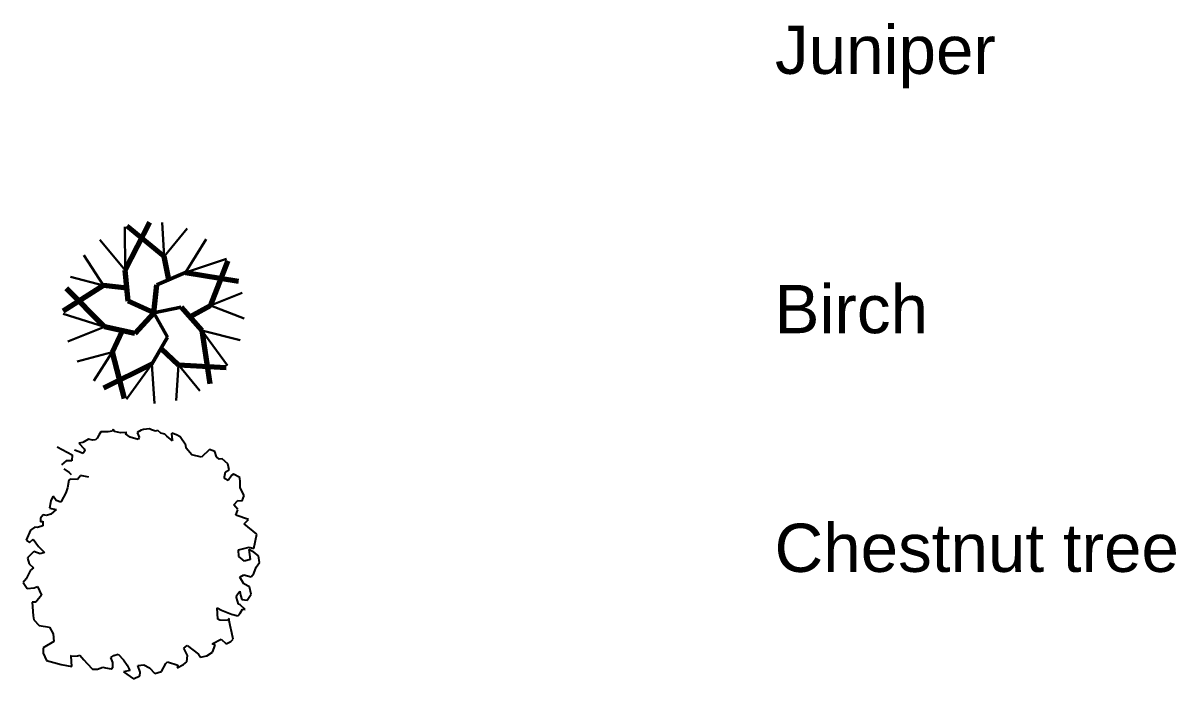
# Model space of a CAD drawing. Header units: millimetres. Extents: x 5637 to 6048, y 3385 to 3927.
# Drawn here: x 5948.91 to 5979.98, y 3842.73 to 3860.4 of the extents above; entities that cross this region are included whole.
import ezdxf
from ezdxf.enums import TextEntityAlignment as Align

# ---------------------------------------------------------------- set-up
doc = ezdxf.new("R2010")
doc.units = ezdxf.units.MM
doc.layers.add('legend', color=7, linetype='Continuous', lineweight=13)
doc.layers.add('trees new', color=7, linetype='Continuous', lineweight=20)
doc.layers.add('plants1', color=7, linetype='Continuous', true_color=0x89ee5d)
doc.styles.get("Standard").update_dxf_attribs({"font": 'arial.ttf'})

# ---------------------------------------------------------------- blocks, each defined once
blk = doc.blocks.new('653')
at = {"layer": 'trees new', "color": 94, "lineweight": 70, "true_color": 0x0cac0c}
for p, q in [((2858.471, 5036.834), (2859.027, 5037.911)), ((2859.348, 5037.145), (2858.517, 5037.824)), ((2859.449, 5036.621), (2859.348, 5037.145)), ((2860.39, 5036.045), (2860.778, 5037.045)), ((2858.538, 5036.138), (2858.471, 5036.834)), ((2859.822, 5036.783), (2861.019, 5036.587)), ((2857.98, 5036.495), (2857.077, 5035.914)), ((2858.005, 5035.564), (2857.152, 5036.426)), ((2858.51, 5036.429), (2857.98, 5036.495)), ((2859.112, 5035.878), (2859.181, 5036.505)), ((2859.112, 5035.878), (2858.538, 5036.138)), ((2859.112, 5035.878), (2858.688, 5035.413)), ((2859.729, 5036.006), (2860.192, 5035.482)), ((2859.922, 5035.787), (2860.39, 5036.045)), ((2858.688, 5035.413), (2858.005, 5035.564)), ((2858.402, 5035.476), (2858.176, 5034.993)), ((2860.192, 5035.482), (2860.375, 5034.284)), ((2859.275, 5035.079), (2859.665, 5034.714)), ((2858.176, 5034.993), (2858.449, 5033.955)), ((2859.068, 5034.729), (2857.985, 5034.184)), ((2859.665, 5034.714), (2860.737, 5034.654))]:
    blk.add_line(p, q, dxfattribs=at)
at = {"layer": 'trees new', "color": 94, "lineweight": 30, "true_color": 0x0cac0c}
for p, q in [((2859.348, 5037.145), (2859.301, 5037.904)), ((2858.471, 5036.834), (2858.463, 5037.807)), ((2859.348, 5037.145), (2859.861, 5037.77)), ((2858.471, 5036.834), (2857.901, 5037.514)), ((2859.822, 5036.783), (2860.293, 5037.535)), ((2857.98, 5036.495), (2857.544, 5037.175)), ((2859.822, 5036.783), (2860.746, 5037.091)), ((2857.98, 5036.495), (2857.244, 5036.685)), ((2860.39, 5036.045), (2861.097, 5036.324)), ((2858.005, 5035.564), (2857.077, 5035.858)), ((2860.39, 5036.045), (2861.142, 5035.751)), ((2858.005, 5035.564), (2857.182, 5035.232)), ((2860.192, 5035.482), (2860.77, 5034.699)), ((2860.192, 5035.482), (2861.052, 5035.267)), ((2858.176, 5034.993), (2857.394, 5034.788)), ((2858.176, 5034.993), (2857.768, 5034.351)), ((2859.068, 5034.729), (2858.503, 5033.937)), ((2859.068, 5034.729), (2859.13, 5033.844)), ((2859.665, 5034.714), (2859.618, 5033.908)), ((2859.665, 5034.714), (2860.149, 5034.128))]:
    blk.add_line(p, q, dxfattribs=at)
at = {"layer": 'trees new', "color": 94, "lineweight": 50, "true_color": 0x0cac0c}
for p, q in [((2859.181, 5036.505), (2859.822, 5036.783)), ((2859.112, 5035.878), (2859.729, 5036.006)), ((2859.112, 5035.878), (2859.424, 5035.331)), ((2859.424, 5035.331), (2859.068, 5034.729))]:
    blk.add_line(p, q, dxfattribs=at)
at = {"layer": 'trees new', "color": 94, "lineweight": 30, "true_color": 0x0cac0c}
blk.add_point((2859.112, 5035.878), dxfattribs=at)

msp = doc.modelspace()

# ---------------------------------------------------------------- linework, layer by layer
at = {"layer": 'plants1', "color": 3, "linetype": 'Continuous'}
for p, q in [((5951.336, 3849.462), (5951.305, 3849.403)), ((5951.374, 3849.392), (5951.336, 3849.462)), ((5952.093, 3849.435), (5951.983, 3849.369)), ((5952.152, 3849.454), (5952.093, 3849.435)), ((5952.31, 3849.47), (5952.152, 3849.454)), ((5952.329, 3849.46), (5952.31, 3849.47)), ((5952.368, 3849.439), (5952.329, 3849.46)), ((5952.476, 3849.407), (5952.368, 3849.439)), ((5952.535, 3849.426), (5952.476, 3849.407)), ((5952.622, 3849.355), (5952.535, 3849.426)), ((5950.671, 3849.191), (5950.521, 3849.096)), ((5950.778, 3849.159), (5950.671, 3849.191)), ((5950.857, 3849.167), (5950.778, 3849.159)), ((5950.907, 3849.215), (5950.857, 3849.167)), ((5950.948, 3849.293), (5950.907, 3849.215)), ((5951, 3849.39), (5950.948, 3849.293)), ((5951.147, 3849.387), (5951, 3849.39)), ((5951.196, 3849.386), (5951.147, 3849.387)), ((5951.305, 3849.403), (5951.196, 3849.386)), ((5951.53, 3849.359), (5951.374, 3849.392)), ((5951.707, 3849.365), (5951.53, 3849.359)), ((5951.668, 3849.336), (5951.707, 3849.365)), ((5951.793, 3849.245), (5951.668, 3849.336)), ((5952.008, 3849.181), (5951.793, 3849.245)), ((5951.983, 3849.369), (5952.039, 3849.24)), ((5952.039, 3849.24), (5952.008, 3849.181)), ((5952.73, 3849.323), (5952.622, 3849.355)), ((5952.778, 3849.273), (5952.73, 3849.323)), ((5952.932, 3849.141), (5952.778, 3849.273)), ((5952.917, 3849.348), (5952.907, 3849.329)), ((5952.907, 3849.329), (5952.923, 3849.171)), ((5953.044, 3849.306), (5952.917, 3849.348)), ((5952.923, 3849.171), (5952.932, 3849.141)), ((5953.141, 3849.255), (5953.044, 3849.306)), ((5953.294, 3849.025), (5953.141, 3849.255)), ((5949.821, 3848.986), (5950.23, 3848.77)), ((5950.417, 3848.852), (5950.29, 3848.894)), ((5950.521, 3849.096), (5950.413, 3849.079)), ((5950.413, 3849.079), (5950.557, 3848.928)), ((5950.515, 3848.801), (5950.417, 3848.852)), ((5950.575, 3848.868), (5950.515, 3848.801)), ((5950.557, 3848.928), (5950.575, 3848.868)), ((5953.302, 3848.946), (5953.294, 3849.025)), ((5953.455, 3848.766), (5953.302, 3848.946)), ((5953.931, 3848.913), (5953.719, 3848.701)), ((5954.077, 3848.861), (5953.931, 3848.913)), ((5954.123, 3848.712), (5954.077, 3848.861)), ((5950.069, 3848.606), (5949.939, 3848.501)), ((5950.216, 3848.603), (5950.069, 3848.606)), ((5950.23, 3848.77), (5950.216, 3848.603)), ((5953.719, 3848.701), (5953.455, 3848.766)), ((5954.19, 3848.651), (5954.123, 3848.712)), ((5954.269, 3848.66), (5954.19, 3848.651)), ((5954.424, 3848.528), (5954.269, 3848.66)), ((5954.46, 3848.36), (5954.424, 3848.528)), ((5950.005, 3848.391), (5950.15, 3848.29)), ((5950.15, 3848.29), (5950.198, 3848.24)), ((5950.444, 3848.192), (5950.373, 3848.105)), ((5950.454, 3848.211), (5950.444, 3848.192)), ((5950.679, 3848.167), (5950.454, 3848.211)), ((5954.337, 3848.176), (5954.36, 3848.313)), ((5954.36, 3848.313), (5954.46, 3848.36)), ((5954.535, 3848.221), (5954.434, 3848.076)), ((5954.575, 3848.25), (5954.535, 3848.221)), ((5954.75, 3848.157), (5954.575, 3848.25)), ((5950.102, 3847.875), (5950.06, 3847.748)), ((5950.136, 3848.081), (5950.102, 3847.875)), ((5950.176, 3848.109), (5950.136, 3848.081)), ((5950.373, 3848.105), (5950.176, 3848.109)), ((5954.336, 3848.127), (5954.337, 3848.176)), ((5954.434, 3848.076), (5954.336, 3848.127)), ((5954.757, 3848.029), (5954.75, 3848.157)), ((5954.754, 3847.882), (5954.757, 3848.029)), ((5954.867, 3847.673), (5954.754, 3847.882)), ((5949.714, 3847.657), (5949.652, 3847.54)), ((5949.8, 3847.537), (5949.714, 3847.657)), ((5950.06, 3847.748), (5949.937, 3847.514)), ((5954.815, 3847.526), (5954.867, 3847.673)), ((5949.641, 3847.472), (5949.618, 3847.334)), ((5949.618, 3847.334), (5949.795, 3847.291)), ((5949.652, 3847.54), (5949.641, 3847.472)), ((5949.795, 3847.291), (5949.654, 3847.166)), ((5949.927, 3847.495), (5949.8, 3847.537)), ((5949.937, 3847.514), (5949.927, 3847.495)), ((5954.587, 3847.423), (5954.697, 3847.539)), ((5954.692, 3847.293), (5954.587, 3847.423)), ((5954.644, 3847.139), (5954.697, 3847.285)), ((5954.697, 3847.539), (5954.815, 3847.526)), ((5949.376, 3847.064), (5949.374, 3846.966)), ((5949.374, 3846.966), (5949.434, 3846.984)), ((5949.447, 3847.151), (5949.376, 3847.064)), ((5949.434, 3846.984), (5949.441, 3846.856)), ((5949.535, 3847.13), (5949.447, 3847.151)), ((5949.654, 3847.166), (5949.535, 3847.13)), ((5954.979, 3847.024), (5954.644, 3847.139)), ((5954.868, 3846.908), (5954.979, 3847.024)), ((5949.104, 3846.736), (5948.99, 3846.473)), ((5949.224, 3846.822), (5949.104, 3846.736)), ((5949.292, 3846.81), (5949.224, 3846.822)), ((5949.441, 3846.856), (5949.292, 3846.81)), ((5955.21, 3846.628), (5954.868, 3846.908)), ((5955.131, 3846.24), (5955.21, 3846.628)), ((5948.99, 3846.473), (5949.077, 3846.402)), ((5949.077, 3846.402), (5949.177, 3846.498)), ((5949.177, 3846.498), (5949.32, 3846.298)), ((5949.199, 3846.163), (5949.038, 3845.999)), ((5949.365, 3846.1), (5949.199, 3846.163)), ((5949.32, 3846.298), (5949.484, 3846.137)), ((5949.484, 3846.137), (5949.365, 3846.1)), ((5954.717, 3846.21), (5955.004, 3846.283)), ((5954.723, 3846.033), (5954.717, 3846.21)), ((5954.878, 3845.902), (5954.723, 3846.033)), ((5954.993, 3846.214), (5955.026, 3845.948)), ((5955.129, 3846.142), (5954.993, 3846.214)), ((5955.004, 3846.283), (5955.131, 3846.24)), ((5955.255, 3846.051), (5955.129, 3846.142)), ((5955.28, 3845.863), (5955.255, 3846.051)), ((5949.038, 3845.999), (5949.028, 3845.98)), ((5949.028, 3845.98), (5949.074, 3845.831)), ((5949.074, 3845.831), (5949.19, 3845.721)), ((5949.19, 3845.721), (5949.11, 3845.663)), ((5955.026, 3845.948), (5954.878, 3845.902)), ((5955.126, 3845.572), (5955.189, 3845.737)), ((5955.189, 3845.737), (5955.28, 3845.863)), ((5948.986, 3845.43), (5948.905, 3845.324)), ((5949.11, 3845.663), (5948.986, 3845.43)), ((5954.75, 3845.472), (5954.86, 3845.538)), ((5954.855, 3845.292), (5954.75, 3845.472)), ((5954.86, 3845.538), (5955.056, 3845.485)), ((5955.056, 3845.485), (5955.126, 3845.572)), ((5948.905, 3845.324), (5949.02, 3845.164)), ((5949.02, 3845.164), (5949.207, 3845.189)), ((5949.207, 3845.189), (5949.297, 3845.217)), ((5949.297, 3845.217), (5949.4, 3844.988)), ((5954.671, 3844.991), (5954.752, 3845.098)), ((5954.752, 3845.098), (5954.769, 3844.989)), ((5955.01, 3845.21), (5954.855, 3845.292)), ((5955.055, 3845.012), (5955.01, 3845.21)), ((5949.15, 3844.797), (5949.181, 3844.432)), ((5949.248, 3844.795), (5949.15, 3844.797)), ((5949.4, 3844.988), (5949.248, 3844.795)), ((5954.66, 3844.923), (5954.671, 3844.991)), ((5954.715, 3844.744), (5954.66, 3844.923)), ((5954.769, 3844.989), (5954.806, 3844.87)), ((5954.806, 3844.87), (5954.943, 3844.848)), ((5954.943, 3844.848), (5955.055, 3845.012)), ((5954.155, 3844.344), (5954.142, 3844.649)), ((5954.142, 3844.649), (5954.259, 3844.587)), ((5954.259, 3844.587), (5954.522, 3844.473)), ((5954.522, 3844.473), (5954.698, 3844.43)), ((5954.698, 3844.43), (5954.758, 3844.498)), ((5954.754, 3844.724), (5954.715, 3844.744)), ((5954.889, 3844.603), (5954.754, 3844.724)), ((5954.758, 3844.498), (5954.82, 3844.614)), ((5954.82, 3844.614), (5954.889, 3844.603)), ((5949.181, 3844.432), (5949.198, 3844.324)), ((5949.198, 3844.324), (5949.343, 3844.173)), ((5949.343, 3844.173), (5949.617, 3844.128)), ((5954.213, 3844.313), (5954.155, 3844.344)), ((5954.41, 3844.309), (5954.213, 3844.313)), ((5954.46, 3844.357), (5954.41, 3844.309)), ((5954.459, 3844.307), (5954.46, 3844.357)), ((5954.486, 3844.169), (5954.459, 3844.307)), ((5954.531, 3843.971), (5954.486, 3844.169)), ((5949.617, 3844.128), (5949.721, 3843.948)), ((5949.721, 3843.948), (5949.736, 3843.741)), ((5954.566, 3843.803), (5954.531, 3843.971)), ((5949.447, 3843.571), (5949.444, 3843.423)), ((5949.736, 3843.741), (5949.447, 3843.571)), ((5953.243, 3843.557), (5953.333, 3843.634)), ((5953.337, 3843.358), (5953.243, 3843.557)), ((5953.333, 3843.634), (5953.633, 3843.401)), ((5954.003, 3843.678), (5954.242, 3843.801)), ((5954.081, 3843.637), (5954.003, 3843.678)), ((5954.008, 3843.452), (5954.081, 3843.637)), ((5954.242, 3843.801), (5954.377, 3843.68)), ((5954.377, 3843.68), (5954.506, 3843.736)), ((5954.506, 3843.736), (5954.566, 3843.803)), ((5949.444, 3843.423), (5949.538, 3843.224)), ((5949.538, 3843.224), (5949.929, 3843.117)), ((5950.198, 3843.348), (5950.21, 3843.367)), ((5950.198, 3843.348), (5950.376, 3843.354)), ((5950.223, 3843.062), (5950.198, 3843.348)), ((5950.376, 3843.354), (5950.435, 3843.373)), ((5950.435, 3843.373), (5950.54, 3843.242)), ((5950.54, 3843.242), (5950.637, 3843.142)), ((5951.27, 3843.305), (5951.35, 3843.362)), ((5951.326, 3843.176), (5951.27, 3843.305)), ((5951.35, 3843.362), (5951.468, 3843.399)), ((5951.468, 3843.399), (5951.613, 3843.248)), ((5951.613, 3843.248), (5951.708, 3843.099)), ((5953.323, 3843.191), (5953.337, 3843.358)), ((5953.633, 3843.401), (5953.69, 3843.321)), ((5953.69, 3843.321), (5953.858, 3843.357)), ((5953.858, 3843.357), (5954.008, 3843.452)), ((5949.929, 3843.117), (5950.223, 3843.062)), ((5950.637, 3843.142), (5950.781, 3842.991)), ((5950.781, 3842.991), (5950.909, 3842.998)), ((5950.909, 3842.998), (5951.057, 3843.044)), ((5951.057, 3843.044), (5951.126, 3843.033)), ((5951.126, 3843.033), (5951.283, 3843)), ((5951.283, 3843), (5951.323, 3843.029)), ((5951.323, 3843.029), (5951.326, 3843.176)), ((5951.783, 3842.959), (5951.615, 3842.924)), ((5951.615, 3842.924), (5951.887, 3842.731)), ((5951.708, 3843.099), (5951.783, 3842.959)), ((5952.003, 3843.092), (5952.161, 3843.109)), ((5952.058, 3842.914), (5952.003, 3843.092)), ((5952.056, 3842.816), (5952.058, 3842.914)), ((5952.161, 3843.109), (5952.316, 3843.026)), ((5952.316, 3843.026), (5952.46, 3842.876)), ((5952.46, 3842.876), (5952.639, 3842.931)), ((5952.639, 3842.931), (5952.752, 3843.145)), ((5952.752, 3843.145), (5952.802, 3843.193)), ((5952.802, 3843.193), (5953.075, 3843.098)), ((5953.064, 3843.03), (5953.233, 3843.115)), ((5953.075, 3843.098), (5953.064, 3843.03)), ((5953.233, 3843.115), (5953.323, 3843.191)), ((5951.887, 3842.731), (5952.056, 3842.816))]:
    msp.add_line(p, q, dxfattribs=at)

# ---------------------------------------------------------------- block references
at = {"layer": 'trees new', "color": 94, "lineweight": 70, "true_color": 0x0cac0c, "xscale": 1.199999999999818, "yscale": 1.199999999999818, "zscale": 1.199999999999818}
msp.add_blockref('653', (2521.494, -2190.461), dxfattribs=at)

# ---------------------------------------------------------------- texts
at = {"layer": 'legend', "color": 0, "lineweight": 18, "ltscale": 0.3}
for s, p in [('Juniper', (5972.153, 3859.517)), ('Birch', (5971.232, 3852.719)), ('Chestnut tree', (5974.614, 3846.289))]:
    msp.add_text(s, height=1.3, dxfattribs=at).set_placement(p, align=Align.MIDDLE)

doc.saveas('drawing.dxf')
